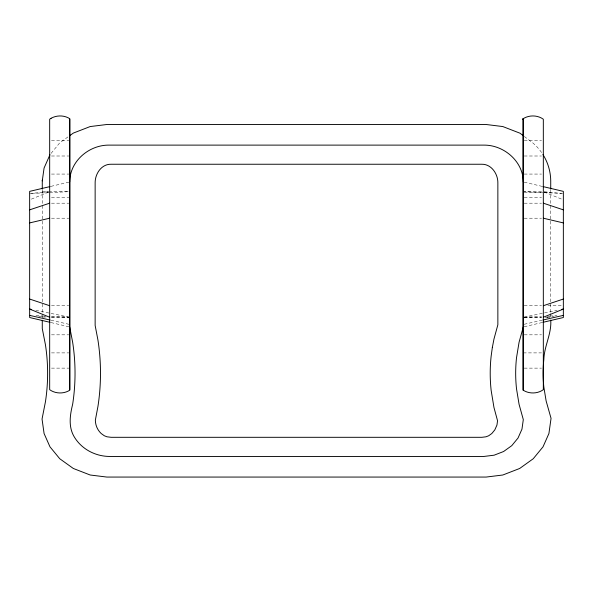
<?xml version="1.0" encoding="UTF-8"?>
<svg xmlns="http://www.w3.org/2000/svg" width="593" height="593" viewBox="0 0 593 593"><rect width="100%" height="100%" fill="white"/><g stroke="black" fill="none" stroke-linecap="round" stroke-linejoin="round"><path stroke-width="0.44" stroke-dasharray="2.96 2.22" d="M51.117 153.342L59.752 142.824L69.04 136.16M31.318 199.144L48.834 192.006M51.005 186.35L68.795 182.162M524.205 326.743L541.995 322.555M524.205 324.275L541.995 320.235M524.205 317.055L557.124 310.347M29.65 193.526L48.759 191.747M546.968 316.899L554.247 316.225M31.473 193.437L48.759 192.636M49.671 192.592L68.781 191.702L49.59 191.687M524.219 317.196L541.513 316.388M549.704 316.01L556.983 315.669M51.487 140.778L68.781 140.778M524.219 140.778L541.513 140.778M51.487 156.003L68.781 156.003M524.219 156.003L541.513 156.003M51.487 174.068L68.781 174.068M524.219 174.068L541.513 174.068M42.273 191.687L48.67 191.687M541.513 191.665L524.219 191.665L543.329 192.592M524.227 192.384L543.41 192.384M544.33 192.384L550.727 192.384M51.487 197.61L68.781 197.61M524.219 197.61L541.513 197.61M51.487 203.184L68.781 203.184M524.219 203.184L541.513 203.184M51.487 218.202L68.781 218.202M524.219 218.202L541.513 218.202M51.487 305.714L68.781 305.714M524.219 305.714L541.513 305.714M547.88 305.714L561.527 305.714M42.273 317.062L45.928 317.062M51.413 317.062L68.773 317.062M51.487 317.24L68.781 317.24M524.219 317.24L541.513 317.24M546.968 317.24L550.608 317.24M524.227 317.766L541.587 317.766M545.241 317.766L547.984 317.766M51.487 334.83L68.781 334.83M524.219 334.83L541.513 334.83M51.487 352.894L68.781 352.894M523.308 352.894L541.513 352.894M51.487 368.127L68.781 368.127M524.219 368.127L541.513 368.127M544.241 192.636L561.527 193.437M36.017 315.669L43.296 316.01M51.487 316.388L69.692 317.24M544.241 191.747L563.35 193.526M38.753 316.225L46.032 316.899M35.877 310.347L68.795 317.055M51.005 320.235L68.795 324.275M524.205 182.162L541.995 186.35M51.005 322.555L68.795 326.743M544.166 192.006L561.682 199.144M524.353 136.501L533.003 143.069A50.316 50.316 0 0 1 541.95 153.016M550.727 190.079L550.727 313.156M550.727 313.615L550.727 317.307M42.273 190.094L42.273 314.742M42.273 315.661L42.273 317.507"/><path stroke-width="0.89" d="M42.273 180.865L44.082 168.019L49.968 154.743M69.692 181.947C69.729 161.274 88.972 144.885 109.09 145.115L483.91 145.115C503.909 144.922 523.219 161.4 523.308 181.947M523.308 326.951L519.075 342.22L516.525 357.698A142.928 142.928 0 0 0 516.525 388.86L519.075 404.344L523.308 419.607L521.966 429.147L518.03 438.027L511.774 445.654L503.613 451.51L494.11 455.194L483.91 456.447L109.09 456.447C95.54 456.217 82.383 449.494 74.97 438.027C68.091 427.686 69.863 415.545 72.657 404.256A203.088 203.088 0 0 0 72.657 342.309L69.692 326.951M523.152 390.157L523.152 118.748L523.152 390.157C529.126 394.056 537.547 393.878 543.329 389.683L543.329 119.223C537.31 114.849 528.452 114.849 522.44 119.223M69.752 135.649L73.324 133.084L90.188 126.554L106.859 124.5L486.141 124.5L502.812 126.554L520.031 133.217L523.634 135.96M543.329 317.24L563.35 309.072L561.571 309.435M29.65 209.848L49.671 203.184M543.329 305.714L563.35 299.05M50.116 186.558L29.65 191.376L29.65 317.522L50.116 322.34M29.65 222.916L49.671 218.202M542.884 322.34L563.35 317.522L563.35 191.376L542.884 186.558M542.884 320.027L563.35 315.38M31.429 309.435L29.65 309.072L49.671 317.24M29.65 315.38L50.116 320.027M543.329 218.202L563.35 222.916M543.329 203.184L563.35 209.848M29.65 299.05L49.671 305.714M550.727 189.16L550.727 180.865A50.316 50.316 0 0 0 542.921 154.491M550.727 320.072C551.786 333.585 544.255 345.875 543.855 359.388A127.406 127.406 0 0 0 543.855 387.17L546.131 400.964L551.053 418.354L548.918 433.535L543.032 446.818L533.248 458.737L519.676 468.477L502.812 475.008L486.141 477.061L106.859 477.061L90.188 475.008L73.324 468.477L59.752 458.737L49.968 446.818L44.082 433.535L42.044 419.058L45.424 401.876A187.529 187.529 0 0 0 45.424 344.681L42.273 328.589L42.273 320.279M69.692 119.223L69.692 389.683M42.273 180.161L42.273 189.174M492.323 347.587L491.152 356.126A157.345 157.345 0 0 0 491.152 390.439L493.962 407.473L497.549 420.778L496.949 425.062L494.821 429.873L491.827 433.513L488.691 435.759L486.03 436.796L481.842 437.308L111.158 437.308L106.97 436.796L104.309 435.759L101.173 433.513A18.524 18.524 0 0 1 95.354 420.126L97.941 406.457A217.535 217.535 0 0 0 97.949 340.1L95.139 325.431L95.139 182.963C94.984 174.001 101.366 163.942 111.158 164.246L481.842 164.246C491.471 164.061 498.038 174.06 497.861 182.963L497.861 324.779L493.962 339.085L492.323 347.587M51.117 118.259L49.671 119.223L49.671 389.683C55.453 393.878 63.874 394.056 69.848 390.157L69.848 118.748C64.348 115.138 56.824 115.057 51.117 118.259"/></g></svg>
